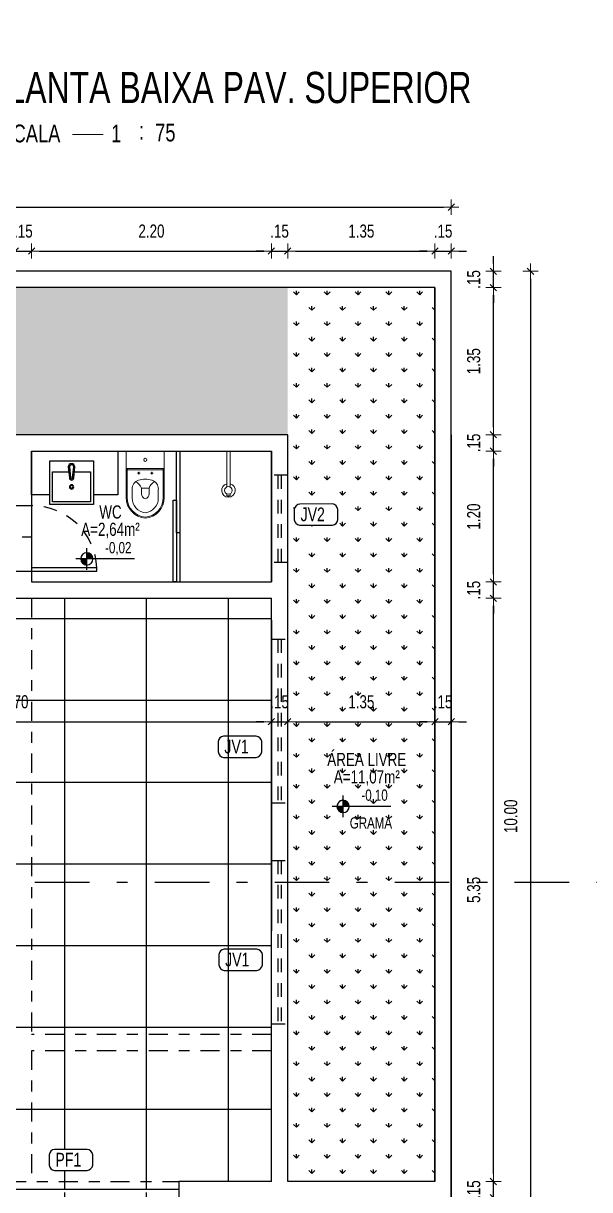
# Model space of a CAD drawing. Extents: x 425 to 531, y 796 to 840.
# Drawn here: x 449.62 to 454.81, y 801.32 to 812.02 of the extents above; entities that cross this region are included whole.
import ezdxf
from ezdxf import colors
from ezdxf.entities.mleader import LeaderData, LeaderLine
from ezdxf.enums import TextEntityAlignment as Align
from ezdxf.math import Vec2, Vec3

# ---------------------------------------------------------------- set-up
doc = ezdxf.new("R2010")
doc.units = 0
doc.header["$MEASUREMENT"] = 0
doc.header["$PDSIZE"] = -5
for name, pattern in [('CONTINU', [0]), ('DASHDOT', [1, 0.5, -0.25, 0, -0.25]), ('HIDDEN2', [0.1875, 0.125, -0.0625])]:
    doc.linetypes.add(name, pattern=pattern)
doc.layers.get('0').update_dxf_attribs({"linetype": 'CONTINUOUS'})
doc.layers.get('Defpoints').update_dxf_attribs({"linetype": 'CONTINUOUS'})
for name, color, linetype in [('AR-MOB', 252, 'CONTINUOUS'), ('COTA', 7, 'CONTINUOUS'), ('DIVERSOS', 1, 'CONTINUOUS'), ('E-hatch', 8, 'CONTINUOUS'), ('E-txt-g', 3, 'CONTINUOUS'), ('E-TXT-Y', 2, 'CONTINUOUS'), ('LAYER7', 4, 'CONTINUOUS'), ('MOB', 251, 'CONTINUOUS'), ('VIGA H20', 2, 'CONTINUOUS')]:
    doc.layers.add(name, color=color, linetype=linetype)
for name, color, linetype, lineweight in [('E-Lay-9', 9, 'CONTINUOUS', 9), ('E-Pen-C', 4, 'CONTINUOUS', 15), ('E-Pen-G', 3, 'CONTINUOUS', 30), ('E-Txt-W', 7, 'CONTINUOUS', 20)]:
    doc.layers.add(name, color=color, linetype=linetype, lineweight=lineweight)
doc.styles.add('F2', font='swisscl.ttf')
doc.styles.add('REG60', font='romans.shx', dxfattribs={"width": 0.8, "height": 0.15})
doc.styles.add('REG80', font='romans.shx', dxfattribs={"width": 0.8, "height": 0.2})
doc.dimstyles.new('DIMENSION-1', dxfattribs={"dimtxt": 0.11, "dimasz": 0.07, "dimexe": 1, "dimexo": 0, "dimgap": 0.12, "dimtad": 1, "dimzin": 7, "dimdsep": 46, "dimtxsty": 'F2', "dimblk1": 'TRACO', "dimblk2": 'TRACO', "dimsah": 1, "dimcen": 1, "dimse1": 1, "dimse2": 1, "dimclrd": 256, "dimclre": 256, "dimclrt": 6, "dimadec": 0, "dimazin": 0, "dimtfac": 1, "dimtix": 1, "dimtmove": 2, "dimatfit": 3, "dimldrblk": 'TRACO', "dimfxl": 1, "dimtolj": 1, "dimtzin": 0, "dimarcsym": 0})
pattern_1 = [(90, (0, 57.30681), (-0.141421356, 0.141421356), [0.0375, -0.245342713]), (45, (0, 57.30681), (-0.141421356, 0.141421356), [0.0375, -0.1625]), (135, (0, 57.30681), (-0.141421356, -0.141421356), [0.0375, -0.1625])]

# ---------------------------------------------------------------- blocks, each defined once
blk = doc.blocks.new('IND_DES')
at = {"layer": 'E-Txt-W', "color": 7}
blk.add_line((0.0269, -0.2428), (0.1984, -0.2428), dxfattribs=at)
at = {"layer": 'E-txt-g', "color": 7, "style": 'F2'}
for s, p in [('ESCALA', (-0.4463, -0.2864)), ('1', (0.2426, -0.2864)), (':', (0.3988, -0.2706))]:
    blk.add_text(s, height=0.1, dxfattribs=at).set_placement(p)
blk.add_attdef('ESCALA', (0.4897, -0.2812), '', height=0.1, dxfattribs=at)
at = {"layer": 'E-Txt-W', "color": 6, "style": 'F2'}
blk.add_attdef('00', text='', height=0.4, dxfattribs=at).set_placement((-0.7083, -0.2881), align=Align.CENTER)
at = {"layer": 'E-TXT-Y', "color": 7, "style": 'F2'}
for tag, p in [('PROJETO', (-0.4563, 0.1829)), ('DESENHO', (-0.4582, -0.0658))]:
    blk.add_attdef(tag, p, '', height=0.175, dxfattribs=at)
blk = doc.blocks.new('TRACO')
at = {"layer": 'E-Pen-C'}
for p, q in [((-1, 0), (1, 0)), ((0, 1), (0, -1))]:
    blk.add_line(p, q, dxfattribs=at)
at = {"layer": 'E-Pen-G'}
blk.add_line((-0.42, -0.42), (0.42, 0.42), dxfattribs=at)
blk = doc.blocks.new('*D313')
at = {"color": 4, "lineweight": -2, "transparency": 16777216}
for p, q in [((453.932, 801.463), (453.932, 801.533)), ((453.932, 801.243), (453.932, 801.393)), ((453.932, 801.173), (453.932, 801.103))]:
    blk.add_line(p, q, dxfattribs=at)
at = {"layer": 'Defpoints', "color": 0, "linetype": 'CONTINU', "transparency": 16777216}
for p in [(453.395, 801.393), (453.932, 801.393), (453.395, 801.243)]:
    blk.add_point(p, dxfattribs=at)
at = {"color": 4, "linetype": 'CONTINU', "lineweight": -2, "transparency": 16777216, "xscale": 0.07, "yscale": 0.07, "zscale": 0.07}
for p, rotation in [((453.932, 801.393), 270), ((453.932, 801.243), 90)]:
    blk.add_blockref('TRACO', p, dxfattribs=dict(at, rotation=rotation))
at = {"color": 4, "linetype": 'CONTINU', "transparency": 16777216, "insert": (453.751, 801.318), "char_height": 0.12, "attachment_point": 5, "rotation": 90, "style": 'F2'}
blk.add_mtext('\\A1;.15', dxfattribs=at)
blk = doc.blocks.new('*D314')
at = {"color": 4, "lineweight": -2, "transparency": 16777216}
blk.add_line((453.932, 801.463), (453.932, 806.673), dxfattribs=at)
at = {"layer": 'Defpoints', "color": 0, "linetype": 'CONTINU', "transparency": 16777216}
for p in [(451.895, 806.743), (453.932, 806.743), (453.395, 801.393)]:
    blk.add_point(p, dxfattribs=at)
at = {"color": 4, "linetype": 'CONTINU', "lineweight": -2, "transparency": 16777216, "xscale": 0.07, "yscale": 0.07, "zscale": 0.07}
for p, rotation in [((453.932, 806.743), 90), ((453.932, 801.393), 270)]:
    blk.add_blockref('TRACO', p, dxfattribs=dict(at, rotation=rotation))
at = {"color": 4, "linetype": 'CONTINU', "transparency": 16777216, "insert": (453.751, 804.068), "char_height": 0.12, "attachment_point": 5, "rotation": 90, "style": 'F2'}
blk.add_mtext('\\A1;5.35', dxfattribs=at)
blk = doc.blocks.new('*D315')
at = {"color": 4, "lineweight": -2, "transparency": 16777216}
for p, q in [((453.932, 808.313), (453.932, 808.383)), ((453.932, 808.093), (453.932, 808.243)), ((453.932, 808.023), (453.932, 807.953))]:
    blk.add_line(p, q, dxfattribs=at)
at = {"layer": 'Defpoints', "color": 0, "linetype": 'CONTINU', "transparency": 16777216}
for p in [(452.045, 808.243), (453.932, 808.243), (451.895, 808.093)]:
    blk.add_point(p, dxfattribs=at)
at = {"color": 4, "linetype": 'CONTINU', "lineweight": -2, "transparency": 16777216, "xscale": 0.07, "yscale": 0.07, "zscale": 0.07}
for p, rotation in [((453.932, 808.243), 270), ((453.932, 808.093), 90)]:
    blk.add_blockref('TRACO', p, dxfattribs=dict(at, rotation=rotation))
at = {"color": 4, "linetype": 'CONTINU', "transparency": 16777216, "insert": (453.751, 808.168), "char_height": 0.12, "attachment_point": 5, "rotation": 90, "style": 'F2'}
blk.add_mtext('\\A1;.15', dxfattribs=at)
blk = doc.blocks.new('*D316')
at = {"color": 4, "lineweight": -2, "transparency": 16777216}
blk.add_line((453.932, 808.313), (453.932, 809.523), dxfattribs=at)
at = {"layer": 'Defpoints', "color": 0, "linetype": 'CONTINU', "transparency": 16777216}
for p in [(453.395, 809.593), (453.932, 809.593), (452.045, 808.243)]:
    blk.add_point(p, dxfattribs=at)
at = {"color": 4, "linetype": 'CONTINU', "lineweight": -2, "transparency": 16777216, "xscale": 0.07, "yscale": 0.07, "zscale": 0.07}
for p, rotation in [((453.932, 809.593), 90), ((453.932, 808.243), 270)]:
    blk.add_blockref('TRACO', p, dxfattribs=dict(at, rotation=rotation))
at = {"color": 4, "linetype": 'CONTINU', "transparency": 16777216, "insert": (453.751, 808.918), "char_height": 0.12, "attachment_point": 5, "rotation": 90, "style": 'F2'}
blk.add_mtext('\\A1;1.35', dxfattribs=at)
blk = doc.blocks.new('*D317')
at = {"color": 4, "lineweight": -2, "transparency": 16777216}
for p, q in [((453.932, 809.813), (453.932, 809.883)), ((453.932, 809.593), (453.932, 809.743)), ((453.932, 809.523), (453.932, 809.453))]:
    blk.add_line(p, q, dxfattribs=at)
at = {"layer": 'Defpoints', "color": 0, "linetype": 'CONTINU', "transparency": 16777216}
for p in [(453.395, 809.743), (453.932, 809.743), (453.395, 809.593)]:
    blk.add_point(p, dxfattribs=at)
at = {"color": 4, "linetype": 'CONTINU', "lineweight": -2, "transparency": 16777216, "xscale": 0.07, "yscale": 0.07, "zscale": 0.07}
for p, rotation in [((453.932, 809.743), 270), ((453.932, 809.593), 90)]:
    blk.add_blockref('TRACO', p, dxfattribs=dict(at, rotation=rotation))
at = {"color": 4, "linetype": 'CONTINU', "transparency": 16777216, "insert": (453.751, 809.668), "char_height": 0.12, "attachment_point": 5, "rotation": 90, "style": 'F2'}
blk.add_mtext('\\A1;.15', dxfattribs=at)
blk = doc.blocks.new('*D318')
at = {"color": 4, "lineweight": -2, "transparency": 16777216}
blk.add_line((454.272, 809.673), (454.272, 799.813), dxfattribs=at)
at = {"layer": 'Defpoints', "color": 0, "linetype": 'CONTINU', "transparency": 16777216}
for p in [(453.545, 809.743), (453.545, 799.743), (454.272, 799.743)]:
    blk.add_point(p, dxfattribs=at)
at = {"color": 4, "linetype": 'CONTINU', "lineweight": -2, "transparency": 16777216, "xscale": 0.07, "yscale": 0.07, "zscale": 0.07}
for p, rotation in [((454.272, 809.743), 90), ((454.272, 799.743), 270)]:
    blk.add_blockref('TRACO', p, dxfattribs=dict(at, rotation=rotation))
at = {"color": 4, "linetype": 'CONTINU', "transparency": 16777216, "insert": (454.091, 804.743), "char_height": 0.12, "attachment_point": 5, "rotation": 90, "style": 'F2'}
blk.add_mtext('\\A1;10.00', dxfattribs=at)
blk = doc.blocks.new('*D326')
at = {"color": 4, "lineweight": -2, "transparency": 16777216}
blk.add_line((433.615, 810.331), (453.475, 810.331), dxfattribs=at)
at = {"layer": 'Defpoints', "color": 0, "linetype": 'CONTINU', "transparency": 16777216}
for p in [(453.545, 810.331), (433.545, 809.743), (453.545, 809.743)]:
    blk.add_point(p, dxfattribs=at)
at = {"color": 4, "linetype": 'CONTINU', "lineweight": -2, "transparency": 16777216, "xscale": 0.07, "yscale": 0.07, "zscale": 0.07, "rotation": 180}
blk.add_blockref('TRACO', (433.545, 810.331), dxfattribs=at)
at = {"color": 4, "linetype": 'CONTINU', "lineweight": -2, "transparency": 16777216, "xscale": 0.07, "yscale": 0.07, "zscale": 0.07}
blk.add_blockref('TRACO', (453.545, 810.331), dxfattribs=at)
at = {"color": 4, "linetype": 'CONTINU', "transparency": 16777216, "insert": (443.545, 810.512), "char_height": 0.12, "attachment_point": 5, "style": 'F2'}
blk.add_mtext('\\A1;20.00', dxfattribs=at)
blk = doc.blocks.new('TXT-AMB75')
at = {"layer": 'E-txt-g', "style": 'REG80', "width": 0.8, "flags": 8}
blk.add_attdef('TXT', text='', height=0.2, dxfattribs=at).set_placement((0.005, 0.296), align=Align.CENTER)
at = {"layer": 'E-Txt-W', "style": 'REG60', "width": 0.8, "flags": 8}
blk.add_attdef('TXT', text='', height=0.15, dxfattribs=at).set_placement((0.005, 0.027), align=Align.CENTER)
blk = doc.blocks.new('NIVEL')
at = {"layer": 'DIVERSOS'}
h = blk.add_hatch(color=7, dxfattribs=at)
h.paths.add_polyline_path([(0, 0.137, 0.414214), (-0.137, 0), (0, 0)])
h.paths.add_polyline_path([(0, 0), (0, -0.137, 0.414214), (0.137, 0)])
at = {"layer": 'DIVERSOS', "color": 7}
for p, q in [((1.067, 0), (-0.242, 0)), ((0, 0.242), (0, -0.242))]:
    blk.add_line(p, q, dxfattribs=at)
blk.add_circle((0, 0), 0.137, dxfattribs=at)
blk = doc.blocks.new('CUBA QUADRADA-flat-4-flat-1')
at = {"layer": 'MOB', "color": 8}
blk.add_lwpolyline([(0, -0.2), (0.4, -0.2), (0.4, 0.2), (0, 0.2)], close=True, dxfattribs=at)
blk.add_lwpolyline([(0.1, -0.025), (0.1, -0.175), (0.375, -0.175), (0.375, 0.175), (0.1, 0.175), (0.1, 0.025)], dxfattribs=at)
for points in [[(0.155, -0.02), (0.055, -0.03, -1), (0.055, 0.03), (0.155, 0.02, -1)], [(0.155, -0.01), (0.055, -0.02, -1), (0.055, 0.02), (0.155, 0.01, -1)]]:
    blk.add_lwpolyline(points, format="xyb", close=True, dxfattribs=at)
for radius in [0.02, 0.0125]:
    blk.add_circle((0.238, 0), radius, dxfattribs=at)
blk = doc.blocks.new('vaso-s')
at = {"color": 8}
for start, end in [(0, 180), (180, 0)]:
    blk.add_arc((0.08, 0), 0.0143, start, end, dxfattribs=at)
at = {"layer": 'E-Lay-9', "color": 8}
for p, q in [((0, 0.17), (0, 0)), ((0.426, 0.175), (0.005, 0.175)), ((0.16, 0.17), (0.16, 0.17)), ((0.16, 0.17), (0.16, 0)), ((0.426, 0.165), (0.165, 0.165)), ((0.17, 0), (0.17, 0.16)), ((0.431, 0.12), (0.346, 0.12)), ((0.213, 0.06), (0.189, 0.06)), ((0.201, 0.048), (0.201, 0.072)), ((0.341, 0.035), (0.341, 0)), ((0.391, 0.035), (0.341, 0.035)), ((0, -0.17), (0, 0)), ((0.16, -0.17), (0.16, 0)), ((0.17, 0), (0.17, -0.16)), ((0.213, -0.06), (0.189, -0.06)), ((0.201, -0.048), (0.201, -0.072)), ((0.341, -0.035), (0.341, 0)), ((0.391, -0.035), (0.341, -0.035)), ((0.426, -0.175), (0.005, -0.175)), ((0.16, -0.17), (0.16, -0.17)), ((0.426, -0.165), (0.165, -0.165)), ((0.431, -0.12), (0.346, -0.12))]:
    blk.add_line(p, q, dxfattribs=at)
for centre in [(0.201, 0.06), (0.201, -0.06)]:
    blk.add_circle(centre, 0.005, dxfattribs=at)
for centre, radius, start, end in [((0.005, 0.17), 0.005, 90, 180), ((0.155, 0.17), 0.005, 0, 90), ((0.165, 0.17), 0.00495, 180, 270), ((0.165, 0.16), 0.00495, 0, 90), ((0.346, 0.038), 0.0825, 90, 163.0355), ((0.426, -0.015), 0.19, 4.5281, 90), ((0.426, -0.015), 0.18, 4.7802, 90), ((0.431, -0.015), 0.135, 6.3794, 90), ((0.518, -0.015), 0.262, 163.0355, 176.7233), ((0.375, 0.136), 0.107, 206.9395, 250.9647), ((0.391, -0.015), 0.05, 17.4576, 90), ((0.518, 0.015), 0.262, 183.2767, 196.9645), ((0.346, -0.038), 0.0825, 196.9645, 270), ((0.375, -0.136), 0.107, 109.0353, 153.0605), ((0.391, 0.015), 0.05, 270, 342.5424), ((0.426, 0.015), 0.19, 270, 355.4719), ((0.426, 0.015), 0.18, 270, 355.2198), ((0.431, 0.015), 0.135, 270, 353.6206), ((0.005, -0.17), 0.005, 180, 270), ((0.155, -0.17), 0.005, 270, 0), ((0.165, -0.17), 0.00495, 90, 180), ((0.165, -0.16), 0.00495, 270, 0)]:
    blk.add_arc(centre, radius, start, end, dxfattribs=at)
blk = doc.blocks.new('Chuveiro')
at = {"layer": 'E-Lay-9', "color": 8}
for p, q in [((-0.031, 0.016), (-0.36, 0.016)), ((0.051, 0.016), (0.031, 0.016)), ((0.051, 0.016), (0.051, -0.016)), ((-0.031, -0.016), (-0.36, -0.016)), ((0.051, -0.016), (0.031, -0.016))]:
    blk.add_line(p, q, dxfattribs=at)
blk.add_circle((0, 0), 0.0348, dxfattribs=at)
for centre, radius, start, end in [((0, 0), 0.0624, 194.4775, 165.5225), ((0.009, 0), 0.0444, 339.4266, 20.5734)]:
    blk.add_arc(centre, radius, start, end, dxfattribs=at)
blk = doc.blocks.new('*D305')
at = {"color": 4, "linetype": 'Continuous', "lineweight": -2, "transparency": 16777216}
blk.add_line((447.27, 805.611), (451.825, 805.611), dxfattribs=at)
at = {"layer": 'Defpoints', "color": 0, "linetype": 'CONTINU', "transparency": 16777216}
for p in [(447.2, 805.943), (451.895, 805.943), (451.895, 805.611)]:
    blk.add_point(p, dxfattribs=at)
at = {"color": 4, "linetype": 'CONTINU', "lineweight": -2, "transparency": 16777216, "xscale": 0.07, "yscale": 0.07, "zscale": 0.07, "rotation": 180}
blk.add_blockref('TRACO', (447.2, 805.611), dxfattribs=at)
at = {"color": 4, "linetype": 'CONTINU', "lineweight": -2, "transparency": 16777216, "xscale": 0.07, "yscale": 0.07, "zscale": 0.07}
blk.add_blockref('TRACO', (451.895, 805.611), dxfattribs=at)
at = {"color": 4, "linetype": 'CONTINU', "transparency": 16777216, "insert": (449.547, 805.793), "char_height": 0.12, "attachment_point": 5, "style": 'F2'}
blk.add_mtext('\\A1;4.70', dxfattribs=at)
blk = doc.blocks.new('*D306')
at = {"color": 4, "linetype": 'Continuous', "lineweight": -2, "transparency": 16777216}
for p, q in [((451.825, 805.611), (451.755, 805.611)), ((451.895, 805.611), (452.045, 805.611)), ((452.115, 805.611), (452.185, 805.611))]:
    blk.add_line(p, q, dxfattribs=at)
at = {"layer": 'Defpoints', "color": 0, "linetype": 'CONTINU', "transparency": 16777216}
for p in [(451.895, 805.943), (452.045, 805.857), (452.045, 805.611)]:
    blk.add_point(p, dxfattribs=at)
at = {"color": 4, "linetype": 'CONTINU', "lineweight": -2, "transparency": 16777216, "xscale": 0.07, "yscale": 0.07, "zscale": 0.07}
blk.add_blockref('TRACO', (451.895, 805.611), dxfattribs=at)
at = {"color": 4, "linetype": 'CONTINU', "lineweight": -2, "transparency": 16777216, "xscale": 0.07, "yscale": 0.07, "zscale": 0.07, "rotation": 180}
blk.add_blockref('TRACO', (452.045, 805.611), dxfattribs=at)
at = {"color": 4, "linetype": 'CONTINU', "transparency": 16777216, "insert": (451.97, 805.793), "char_height": 0.12, "attachment_point": 5, "style": 'F2'}
blk.add_mtext('\\A1;.15', dxfattribs=at)
blk = doc.blocks.new('*D307')
at = {"color": 4, "linetype": 'Continuous', "lineweight": -2, "transparency": 16777216}
blk.add_line((452.115, 805.611), (453.325, 805.611), dxfattribs=at)
at = {"layer": 'Defpoints', "color": 0, "linetype": 'CONTINU', "transparency": 16777216}
for p in [(452.045, 805.857), (453.395, 805.857), (453.395, 805.611)]:
    blk.add_point(p, dxfattribs=at)
at = {"color": 4, "linetype": 'CONTINU', "lineweight": -2, "transparency": 16777216, "xscale": 0.07, "yscale": 0.07, "zscale": 0.07, "rotation": 180}
blk.add_blockref('TRACO', (452.045, 805.611), dxfattribs=at)
at = {"color": 4, "linetype": 'CONTINU', "lineweight": -2, "transparency": 16777216, "xscale": 0.07, "yscale": 0.07, "zscale": 0.07}
blk.add_blockref('TRACO', (453.395, 805.611), dxfattribs=at)
at = {"color": 4, "linetype": 'CONTINU', "transparency": 16777216, "insert": (452.72, 805.793), "char_height": 0.12, "attachment_point": 5, "style": 'F2'}
blk.add_mtext('\\A1;1.35', dxfattribs=at)
blk = doc.blocks.new('*D308')
at = {"color": 4, "linetype": 'Continuous', "lineweight": -2, "transparency": 16777216}
for p, q in [((453.325, 805.611), (453.255, 805.611)), ((453.395, 805.611), (453.545, 805.611)), ((453.615, 805.611), (453.685, 805.611))]:
    blk.add_line(p, q, dxfattribs=at)
at = {"layer": 'Defpoints', "color": 0, "linetype": 'CONTINU', "transparency": 16777216}
for p in [(453.395, 805.857), (453.545, 805.819), (453.545, 805.611)]:
    blk.add_point(p, dxfattribs=at)
at = {"color": 4, "linetype": 'CONTINU', "lineweight": -2, "transparency": 16777216, "xscale": 0.07, "yscale": 0.07, "zscale": 0.07}
blk.add_blockref('TRACO', (453.395, 805.611), dxfattribs=at)
at = {"color": 4, "linetype": 'CONTINU', "lineweight": -2, "transparency": 16777216, "xscale": 0.07, "yscale": 0.07, "zscale": 0.07, "rotation": 180}
blk.add_blockref('TRACO', (453.545, 805.611), dxfattribs=at)
at = {"color": 4, "linetype": 'CONTINU', "transparency": 16777216, "insert": (453.47, 805.793), "char_height": 0.12, "attachment_point": 5, "style": 'F2'}
blk.add_mtext('\\A1;.15', dxfattribs=at)
blk = doc.blocks.new('*D311')
at = {"color": 4, "linetype": 'Continuous', "lineweight": -2, "transparency": 16777216}
for p, q in [((449.475, 809.929), (449.405, 809.929)), ((449.545, 809.929), (449.695, 809.929)), ((449.765, 809.929), (449.835, 809.929))]:
    blk.add_line(p, q, dxfattribs=at)
at = {"layer": 'Defpoints', "color": 0, "linetype": 'CONTINU', "transparency": 16777216}
for p in [(449.695, 809.929), (449.545, 808.093), (449.695, 808.093)]:
    blk.add_point(p, dxfattribs=at)
at = {"color": 4, "linetype": 'CONTINU', "lineweight": -2, "transparency": 16777216, "xscale": 0.07, "yscale": 0.07, "zscale": 0.07}
blk.add_blockref('TRACO', (449.545, 809.929), dxfattribs=at)
at = {"color": 4, "linetype": 'CONTINU', "lineweight": -2, "transparency": 16777216, "xscale": 0.07, "yscale": 0.07, "zscale": 0.07, "rotation": 180}
blk.add_blockref('TRACO', (449.695, 809.929), dxfattribs=at)
at = {"color": 4, "linetype": 'CONTINU', "transparency": 16777216, "insert": (449.62, 810.111), "char_height": 0.12, "attachment_point": 5, "style": 'F2'}
blk.add_mtext('\\A1;.15', dxfattribs=at)
blk = doc.blocks.new('*D381')
at = {"color": 4, "linetype": 'Continuous', "lineweight": -2, "transparency": 16777216}
blk.add_line((449.765, 809.929), (451.825, 809.929), dxfattribs=at)
at = {"layer": 'Defpoints', "color": 0, "linetype": 'CONTINU', "transparency": 16777216}
for p in [(451.895, 809.929), (449.695, 808.093), (451.895, 808.093)]:
    blk.add_point(p, dxfattribs=at)
at = {"color": 4, "linetype": 'CONTINU', "lineweight": -2, "transparency": 16777216, "xscale": 0.07, "yscale": 0.07, "zscale": 0.07, "rotation": 180}
blk.add_blockref('TRACO', (449.695, 809.929), dxfattribs=at)
at = {"color": 4, "linetype": 'CONTINU', "lineweight": -2, "transparency": 16777216, "xscale": 0.07, "yscale": 0.07, "zscale": 0.07}
blk.add_blockref('TRACO', (451.895, 809.929), dxfattribs=at)
at = {"color": 4, "linetype": 'CONTINU', "transparency": 16777216, "insert": (450.795, 810.111), "char_height": 0.12, "attachment_point": 5, "style": 'F2'}
blk.add_mtext('\\A1;2.20', dxfattribs=at)
blk = doc.blocks.new('*D382')
at = {"color": 4, "linetype": 'Continuous', "lineweight": -2, "transparency": 16777216}
for p, q in [((451.825, 809.929), (451.755, 809.929)), ((451.895, 809.929), (452.045, 809.929)), ((452.115, 809.929), (452.185, 809.929))]:
    blk.add_line(p, q, dxfattribs=at)
at = {"layer": 'Defpoints', "color": 0, "linetype": 'CONTINU', "transparency": 16777216}
for p in [(452.045, 809.929), (452.045, 808.243), (451.895, 808.093)]:
    blk.add_point(p, dxfattribs=at)
at = {"color": 4, "linetype": 'CONTINU', "lineweight": -2, "transparency": 16777216, "xscale": 0.07, "yscale": 0.07, "zscale": 0.07}
blk.add_blockref('TRACO', (451.895, 809.929), dxfattribs=at)
at = {"color": 4, "linetype": 'CONTINU', "lineweight": -2, "transparency": 16777216, "xscale": 0.07, "yscale": 0.07, "zscale": 0.07, "rotation": 180}
blk.add_blockref('TRACO', (452.045, 809.929), dxfattribs=at)
at = {"color": 4, "linetype": 'CONTINU', "transparency": 16777216, "insert": (451.97, 810.111), "char_height": 0.12, "attachment_point": 5, "style": 'F2'}
blk.add_mtext('\\A1;.15', dxfattribs=at)
blk = doc.blocks.new('*D383')
at = {"color": 4, "linetype": 'Continuous', "lineweight": -2, "transparency": 16777216}
blk.add_line((452.115, 809.929), (453.325, 809.929), dxfattribs=at)
at = {"layer": 'Defpoints', "color": 0, "linetype": 'CONTINU', "transparency": 16777216}
for p in [(453.395, 809.929), (453.395, 809.593), (452.045, 808.243)]:
    blk.add_point(p, dxfattribs=at)
at = {"color": 4, "linetype": 'CONTINU', "lineweight": -2, "transparency": 16777216, "xscale": 0.07, "yscale": 0.07, "zscale": 0.07, "rotation": 180}
blk.add_blockref('TRACO', (452.045, 809.929), dxfattribs=at)
at = {"color": 4, "linetype": 'CONTINU', "lineweight": -2, "transparency": 16777216, "xscale": 0.07, "yscale": 0.07, "zscale": 0.07}
blk.add_blockref('TRACO', (453.395, 809.929), dxfattribs=at)
at = {"color": 4, "linetype": 'CONTINU', "transparency": 16777216, "insert": (452.72, 810.111), "char_height": 0.12, "attachment_point": 5, "style": 'F2'}
blk.add_mtext('\\A1;1.35', dxfattribs=at)
blk = doc.blocks.new('*D384')
at = {"color": 4, "linetype": 'Continuous', "lineweight": -2, "transparency": 16777216}
for p, q in [((453.325, 809.929), (453.255, 809.929)), ((453.395, 809.929), (453.545, 809.929)), ((453.615, 809.929), (453.685, 809.929))]:
    blk.add_line(p, q, dxfattribs=at)
at = {"layer": 'Defpoints', "color": 0, "linetype": 'CONTINU', "transparency": 16777216}
for p in [(453.545, 809.929), (453.545, 809.743), (453.395, 809.593)]:
    blk.add_point(p, dxfattribs=at)
at = {"color": 4, "linetype": 'CONTINU', "lineweight": -2, "transparency": 16777216, "xscale": 0.07, "yscale": 0.07, "zscale": 0.07}
blk.add_blockref('TRACO', (453.395, 809.929), dxfattribs=at)
at = {"color": 4, "linetype": 'CONTINU', "lineweight": -2, "transparency": 16777216, "xscale": 0.07, "yscale": 0.07, "zscale": 0.07, "rotation": 180}
blk.add_blockref('TRACO', (453.545, 809.929), dxfattribs=at)
at = {"color": 4, "linetype": 'CONTINU', "transparency": 16777216, "insert": (453.47, 810.111), "char_height": 0.12, "attachment_point": 5, "style": 'F2'}
blk.add_mtext('\\A1;.15', dxfattribs=at)
blk = doc.blocks.new('*D385')
at = {"color": 4, "linetype": 'Continuous', "lineweight": -2, "transparency": 16777216}
for p, q in [((453.932, 806.963), (453.932, 807.033)), ((453.932, 806.743), (453.932, 806.893)), ((453.932, 806.673), (453.932, 806.603))]:
    blk.add_line(p, q, dxfattribs=at)
at = {"layer": 'Defpoints', "color": 0, "linetype": 'CONTINU', "transparency": 16777216}
for p in [(451.895, 806.893), (453.932, 806.893), (451.895, 806.743)]:
    blk.add_point(p, dxfattribs=at)
at = {"color": 4, "linetype": 'CONTINU', "lineweight": -2, "transparency": 16777216, "xscale": 0.07, "yscale": 0.07, "zscale": 0.07}
for p, rotation in [((453.932, 806.893), 270), ((453.932, 806.743), 90)]:
    blk.add_blockref('TRACO', p, dxfattribs=dict(at, rotation=rotation))
at = {"color": 4, "linetype": 'CONTINU', "transparency": 16777216, "insert": (453.751, 806.818), "char_height": 0.12, "attachment_point": 5, "rotation": 90, "style": 'F2'}
blk.add_mtext('\\A1;.15', dxfattribs=at)
blk = doc.blocks.new('*D386')
at = {"color": 4, "linetype": 'Continuous', "lineweight": -2, "transparency": 16777216}
blk.add_line((453.932, 806.963), (453.932, 808.023), dxfattribs=at)
at = {"layer": 'Defpoints', "color": 0, "linetype": 'CONTINU', "transparency": 16777216}
for p in [(451.895, 808.093), (453.932, 808.093), (451.895, 806.893)]:
    blk.add_point(p, dxfattribs=at)
at = {"color": 4, "linetype": 'CONTINU', "lineweight": -2, "transparency": 16777216, "xscale": 0.07, "yscale": 0.07, "zscale": 0.07}
for p, rotation in [((453.932, 808.093), 90), ((453.932, 806.893), 270)]:
    blk.add_blockref('TRACO', p, dxfattribs=dict(at, rotation=rotation))
at = {"color": 4, "linetype": 'CONTINU', "transparency": 16777216, "insert": (453.751, 807.493), "char_height": 0.12, "attachment_point": 5, "rotation": 90, "style": 'F2'}
blk.add_mtext('\\A1;1.20', dxfattribs=at)

msp = doc.modelspace()

# ---------------------------------------------------------------- hatches: boundary and pattern name
h = msp.add_hatch()
h.set_pattern_fill('ANSI37,_O', color=8, scale=6, angle=45)
h.set_pattern_definition([(90, (0, 57.3068), (-0.75, 1e-16), []), (180, (0, 57.3068), (-1e-16, -0.75), [])])
h.paths.add_polyline_path([(447.2, 805.943), (447.05, 805.943), (447.05, 804.443), (447.2, 804.443)])
h.paths.add_polyline_path([(447.2, 804.443), (447.05, 804.443), (447.05, 803.443), (447.2, 803.443)])
h.paths.add_polyline_path([(449.545, 804.593), (447.2, 804.593), (447.2, 804.443), (449.545, 804.443)])
h.paths.add_polyline_path([(449.695, 806.743), (449.545, 806.743), (449.545, 801.393), (449.695, 801.393), (449.695, 802.593), (451.895, 802.593), (451.895, 802.743), (449.695, 802.743)])
h.paths.add_polyline_path([(449.545, 802.743), (447.2, 802.743), (447.2, 802.593), (449.545, 802.593)])
h.paths.add_polyline_path([(451.045, 801.393), (448.045, 801.393), (448.045, 801.323), (451.045, 801.323)])
h.paths.add_polyline_path([(451.045, 801.293), (448.045, 801.293), (448.045, 801.243), (451.045, 801.243)])
h.paths.add_polyline_path([(449.545, 802.593), (447.2, 802.593), (447.2, 801.393), (448.045, 801.393), (449.545, 801.393)])
h.paths.add_polyline_path([(451.895, 802.593), (449.695, 802.593), (449.695, 801.393), (451.045, 801.393), (451.895, 801.393)], flags=17)
h.paths.add_polyline_path([(450.206, 801.688, -0.331371), (450.256, 801.638), (450.256, 801.544, -0.331371), (450.206, 801.494), (449.906, 801.493, -0.330378), (449.856, 801.544), (449.856, 801.638, -0.332506), (449.906, 801.688)], flags=16)
h.paths.add_polyline_path([(451.895, 806.743), (449.695, 806.743), (449.695, 802.743), (451.895, 802.743)])
h.paths.add_polyline_path([(449.545, 804.443), (447.2, 804.443), (447.2, 803.443), (447.2, 802.743), (449.545, 802.743)])
h.paths.add_polyline_path([(449.545, 806.743), (449.545, 806.993), (449.695, 806.993), (449.695, 807.023), (449.695, 807.593), (449.545, 807.593), (449.545, 808.093), (447.2, 808.093), (447.2, 807.993), (448.1, 807.993), (448.1, 807.963, -0.357535), (447.2, 807.093), (447.2, 807.087), (447.2, 805.943), (447.2, 804.593), (449.545, 804.593)])
h.paths.add_polyline_path([(449.258, 807.198, -0.330378), (449.208, 807.248), (449.208, 807.343, -0.332506), (449.258, 807.392), (449.558, 807.393, -0.331371), (449.608, 807.343), (449.608, 807.248, -0.331371), (449.558, 807.198)], flags=16)
h.paths.add_polyline_path([(448.1, 807.963), (447.2, 807.963), (447.2, 807.093, 0.357535)], flags=17)
h.paths.add_polyline_path([(447.277, 807.444, -0.331371), (447.227, 807.494), (447.227, 807.588, -0.331371), (447.277, 807.638), (447.577, 807.638, -0.332506), (447.627, 807.588), (447.627, 807.494, -0.330378), (447.577, 807.443)], flags=16)
h.paths.add_polyline_path([(447.2, 807.993), (447.05, 807.993), (447.05, 807.087), (447.2, 807.087)])
h.paths.add_polyline_path([(449.386, 805.666), (449.709, 805.666), (449.709, 805.919), (449.386, 805.919)], flags=9)
h.paths.add_polyline_path([(447.548, 802.256), (447.548, 802.579), (447.295, 802.579), (447.295, 802.256)], flags=24)
h.paths.add_polyline_path([(449.883, 801.498), (450.182, 801.498), (450.182, 801.687), (449.883, 801.687)], flags=24)
h.paths.add_polyline_path([(451.843, 805.666), (452.091, 805.666), (452.091, 805.919), (451.843, 805.919)], flags=9)
h.paths.add_polyline_path([(447.548, 804.531), (447.548, 804.854), (447.295, 804.854), (447.295, 804.531)], flags=9)
h.paths.add_polyline_path([(447.548, 805.891), (447.548, 806.139), (447.295, 806.139), (447.295, 805.891)], flags=24)
h.paths.add_polyline_path([(447.548, 806.931), (447.548, 807.254), (447.295, 807.254), (447.295, 806.931)], flags=24)
h.paths.add_polyline_path([(447.548, 808.041), (447.548, 808.289), (447.295, 808.289), (447.295, 808.041)], flags=9)
h.paths.add_polyline_path([(446.998, 805.666), (447.246, 805.666), (447.246, 805.919), (446.998, 805.919)], flags=9)
h.paths.add_polyline_path([(447.868, 804.581), (447.868, 804.905), (447.615, 804.905), (447.615, 804.581)], flags=9)
h.paths.add_polyline_path([(449.234, 807.203), (449.58, 807.203), (449.58, 807.392), (449.234, 807.392)], flags=24)
h.paths.add_polyline_path([(447.25, 807.449), (447.596, 807.449), (447.596, 807.637), (447.25, 807.637)], flags=24)
at = {"layer": 'E-hatch'}
h = msp.add_hatch(dxfattribs=at)
h.set_pattern_fill('GRASS', color=8, scale=0.2, style=0)
h.set_pattern_definition(pattern_1)
h.paths.add_polyline_path([(452.045, 809.593), (436.545, 809.593), (436.545, 808.243), (452.045, 808.243)])
h.paths.add_polyline_path([(444.163, 808.774, -1), (444.276, 808.774, -1)], flags=16)
h.paths.add_polyline_path([(445.929, 808.488, -0.332506), (445.979, 808.538), (446.28, 808.538, -0.331371), (446.33, 808.488), (446.33, 808.393, -0.331371), (446.28, 808.343), (445.979, 808.343, -0.330378), (445.929, 808.393)], flags=16)
h.paths.add_polyline_path([(442.536, 809.541), (442.536, 809.789), (442.283, 809.789), (442.283, 809.541)], flags=9)
h.paths.add_polyline_path([(442.536, 808.755), (442.536, 809.078), (442.283, 809.078), (442.283, 808.755)], flags=24)
h.paths.add_polyline_path([(442.536, 808.041), (442.536, 808.289), (442.283, 808.289), (442.283, 808.041)], flags=9)
h.paths.add_polyline_path([(440.59, 808.041), (440.59, 808.289), (440.337, 808.289), (440.337, 808.041)], flags=9)
h.paths.add_polyline_path([(440.59, 808.83), (440.59, 809.153), (440.337, 809.153), (440.337, 808.83)], flags=24)
h.paths.add_polyline_path([(438.684, 808.528), (439.007, 808.528), (439.007, 808.781), (438.684, 808.781)], flags=24)
h.paths.add_polyline_path([(447.548, 808.041), (447.548, 808.289), (447.295, 808.289), (447.295, 808.041)], flags=9)
h.paths.add_polyline_path([(444.043, 808.928), (444.83, 808.928), (444.83, 809.143), (444.043, 809.143)], flags=24)
h.paths.add_polyline_path([(444.053, 809.108), (444.819, 809.108), (444.819, 809.335), (444.053, 809.335)], flags=24)
h.paths.add_polyline_path([(445.955, 808.345), (446.246, 808.345), (446.246, 808.538), (445.955, 808.538)], flags=24)
h.paths.add_polyline_path([(444.253, 808.542), (444.692, 808.542), (444.692, 808.703), (444.253, 808.703)], flags=24)
h.paths.add_polyline_path([(444.356, 808.777), (444.692, 808.777), (444.692, 808.961), (444.356, 808.961)], flags=24)
h = msp.add_hatch(dxfattribs=at)
h.set_pattern_fill('GRASS', color=8, scale=0.2, style=0)
h.set_pattern_definition(pattern_1)
h.paths.add_polyline_path([(453.395, 809.593), (452.045, 809.593), (452.045, 808.243), (452.045, 801.393), (453.395, 801.393)])
h.paths.add_polyline_path([(452.455, 807.414), (452.154, 807.414, -0.330378), (452.104, 807.464), (452.104, 807.559, -0.332506), (452.155, 807.608), (452.455, 807.609, -0.331371), (452.505, 807.559), (452.505, 807.464, -0.331371)], flags=16)
h.paths.add_polyline_path([(452.61, 804.834, -1), (452.497, 804.834, -1)], flags=16)
h.paths.add_polyline_path([(452.377, 804.988), (453.164, 804.988), (453.164, 805.202), (452.377, 805.202)], flags=24)
h.paths.add_polyline_path([(452.387, 805.167), (453.153, 805.167), (453.153, 805.394), (452.387, 805.394)], flags=24)
h.paths.add_polyline_path([(451.843, 805.666), (452.091, 805.666), (452.091, 805.919), (451.843, 805.919)], flags=9)
h.paths.add_polyline_path([(452.557, 805.666), (452.88, 805.666), (452.88, 805.919), (452.557, 805.919)], flags=24)
h.paths.add_polyline_path([(453.343, 805.666), (453.591, 805.666), (453.591, 805.919), (453.343, 805.919)], flags=9)
h.paths.add_polyline_path([(452.13, 807.415), (452.421, 807.415), (452.421, 807.609), (452.13, 807.609)], flags=24)
h.paths.add_polyline_path([(452.587, 804.601), (453.026, 804.601), (453.026, 804.763), (452.587, 804.763)], flags=24)
h.paths.add_polyline_path([(452.69, 804.836), (453.026, 804.836), (453.026, 805.02), (452.69, 805.02)], flags=24)

# ---------------------------------------------------------------- linework, layer by layer
at = {"color": 1, "linetype": 'Continuous', "ltscale": 0.35}
for p, q in [((453.545, 809.743), (433.545, 809.743)), ((453.545, 799.743), (453.545, 809.743)), ((453.395, 809.593), (441.145, 809.593)), ((453.395, 801.393), (453.395, 809.593)), ((453.395, 808.243), (453.395, 809.593)), ((453.395, 809.593), (453.395, 801.393)), ((453.545, 808.243), (453.545, 801.243)), ((449.695, 808.093), (451.895, 808.093)), ((449.695, 808.093), (451.895, 808.093)), ((449.695, 808.093), (449.695, 807.593)), ((451.895, 806.893), (451.895, 808.093)), ((451.895, 808.093), (451.895, 806.893)), ((449.545, 807.593), (449.695, 807.593)), ((449.545, 806.993), (449.695, 806.993)), ((449.695, 806.993), (449.695, 806.893)), ((449.695, 806.893), (451.895, 806.893)), ((449.545, 806.743), (451.895, 806.743)), ((451.895, 801.393), (451.895, 806.743)), ((451.895, 806.543), (451.895, 803.693)), ((451.895, 801.393), (451.045, 801.393)), ((451.045, 801.393), (451.045, 801.243)), ((453.395, 801.393), (452.045, 801.393))]:
    msp.add_line(p, q, dxfattribs=at)
at = {"color": 8, "linetype": 'HIDDEN2'}
for p, q in [((452.045, 807.872), (451.895, 807.872)), ((451.955, 807.872), (451.955, 807.072)), ((451.985, 807.872), (451.985, 807.072)), ((452.045, 807.072), (451.895, 807.072)), ((451.895, 806.367), (452.045, 806.367)), ((451.955, 806.367), (451.955, 804.868)), ((451.985, 806.367), (451.985, 804.868)), ((451.895, 804.868), (452.045, 804.868)), ((451.895, 804.338), (452.045, 804.338)), ((451.955, 804.338), (451.955, 802.839)), ((451.985, 804.338), (451.985, 802.839)), ((451.895, 802.839), (452.045, 802.839))]:
    msp.add_line(p, q, dxfattribs=at)
at = {"color": 8, "linetype": 'CONTINU'}
msp.add_line((449.695, 807.593), (449.695, 807.023), dxfattribs=at)
at = {"color": 9, "linetype": 'DASHDOT', "ltscale": 0.35}
for p, q in [((449.695, 806.743), (449.695, 802.743)), ((451.895, 802.743), (449.695, 802.743)), ((449.695, 802.593), (449.695, 801.393)), ((451.895, 802.593), (449.695, 802.593)), ((448.045, 801.393), (451.045, 801.393))]:
    msp.add_line(p, q, dxfattribs=at)
at = {"color": 2, "linetype": 'DASHDOT'}
msp.add_line((429.926, 804.139), (456.189, 804.139), dxfattribs=at)
at = {"color": 7, "linetype": 'Continuous', "ltscale": 0.35}
msp.add_line((448.045, 801.323), (451.045, 801.323), dxfattribs=at)
at = {"color": 1, "linetype": 'Continuous', "ltscale": 0.35}
for points in [[(452.045, 801.393), (452.045, 808.243), (442.253, 808.243)], [(453.545, 801.243), (453.545, 808.243)]]:
    msp.add_lwpolyline(points, dxfattribs=at)
at = {"color": 8}
msp.add_lwpolyline([(449.862, 807.693), (449.695, 807.693), (449.695, 808.093), (450.486, 808.093), (450.486, 807.693), (450.262, 807.693)], dxfattribs=at)
at = {"color": 7}
for points in [[(451.054, 808.093), (451.054, 807.343), (451.024, 807.343), (451.024, 808.093)], [(451.024, 807.643), (451.024, 806.893), (450.994, 806.893), (450.994, 807.643)]]:
    msp.add_lwpolyline(points, close=True, dxfattribs=at)
at = {"color": 7, "linetype": 'CONTINU'}
msp.add_lwpolyline([(449.695, 806.993), (450.295, 806.993), (450.295, 807.023), (449.695, 807.023)], close=True, dxfattribs=at)
at = {"color": 8, "linetype": 'HIDDEN2'}
msp.add_arc((449.695, 806.992), 0.601, 2.9376, 90, dxfattribs=at)
at = {"layer": 'COTA', "color": 8, "linetype": 'Continuous'}
msp.add_line((451.054, 808.093), (451.054, 806.893), dxfattribs=at)
at = {"layer": 'COTA', "color": 4, "linetype": 'Continuous'}
for points in [[(452.505, 807.559, 0.331371), (452.455, 807.609), (452.155, 807.608, 0.332506), (452.104, 807.559), (452.104, 807.464, 0.330378), (452.154, 807.414), (452.455, 807.414, 0.331371), (452.505, 807.464)], [(451.806, 805.429, 0.331371), (451.756, 805.479), (451.456, 805.479, 0.332506), (451.406, 805.429), (451.406, 805.334, 0.330378), (451.456, 805.284), (451.756, 805.284, 0.331371), (451.806, 805.334)], [(451.813, 803.475, 0.331371), (451.763, 803.525), (451.463, 803.525, 0.332506), (451.413, 803.475), (451.413, 803.38, 0.330378), (451.463, 803.33), (451.763, 803.33, 0.331371), (451.813, 803.38)], [(450.256, 801.638, 0.331371), (450.206, 801.688), (449.906, 801.688, 0.332506), (449.856, 801.638), (449.856, 801.544, 0.330378), (449.906, 801.493), (450.206, 801.494, 0.331371), (450.256, 801.544)]]:
    msp.add_lwpolyline(points, format="xyb", close=True, dxfattribs=at)

# ---------------------------------------------------------------- block references
ref = msp.add_blockref('IND_DES', (450.028, 811.394), dxfattribs=dict(xscale=1.636240131907927, yscale=1.636240131907927, zscale=1.636240131907927))
ref.add_attrib('00', '02', dxfattribs={"layer": 'E-Txt-W', "height": 0.6545, "style": 'F2'}).set_placement((448.717, 810.922), align=Align.CENTER)
ref.add_attrib('DESENHO', 'PLANTA BAIXA PAV. SUPERIOR', (449.278, 811.286), dxfattribs={"layer": 'E-TXT-Y', "color": 2, "height": 0.28634, "style": 'F2'})
ref.add_attrib('ESCALA', '75', (450.829, 810.934), dxfattribs={"layer": 'E-txt-g', "color": 7, "height": 0.1636, "style": 'F2'})
ref = msp.add_blockref('TXT-AMB75', (450.415, 807.259), dxfattribs=dict(xscale=0.7290000000000001, yscale=0.7290000000000001, zscale=0.7290000000000001))
ref.add_attrib('TXT', 'WC', dxfattribs={"layer": 'E-txt-g', "color": 2, "height": 0.12, "style": 'F2'}).set_placement((450.419, 807.475), align=Align.CENTER)
ref.add_attrib('TXT', 'A=2,64m²', dxfattribs={"layer": 'E-Txt-W', "height": 0.12, "style": 'F2'}).set_placement((450.419, 807.316), align=Align.CENTER)
ref = msp.add_blockref('TXT-AMB75', (452.766, 804.989), dxfattribs=dict(xscale=0.7290000000000001, yscale=0.7290000000000001, zscale=0.7290000000000001))
ref.add_attrib('TXT', 'ÁREA LIVRE', dxfattribs={"layer": 'E-txt-g', "color": 2, "height": 0.12, "style": 'F2'}).set_placement((452.77, 805.205), align=Align.CENTER)
ref.add_attrib('TXT', 'A=11,07m²', dxfattribs={"layer": 'E-Txt-W', "height": 0.12, "style": 'F2'}).set_placement((452.77, 805.045), align=Align.CENTER)
at = {"layer": 'AR-MOB', "xscale": -1, "rotation": 90}
msp.add_blockref('CUBA QUADRADA-flat-4-flat-1', (450.062, 808.003), dxfattribs=at)
at = {"layer": 'E-Lay-9', "color": 7, "rotation": 270}
for name, p in [('vaso-s', (450.738, 808.093)), ('Chuveiro', (451.501, 807.733))]:
    msp.add_blockref(name, p, dxfattribs=at)
at = {"layer": 'LAYER7', "color": 7, "linetype": 'Continuous', "xscale": -0.4112492585603448, "yscale": 0.4112492585603448, "zscale": 0.4112492585603448, "rotation": 180}
for p in [(450.202, 807.104), (452.553, 804.834)]:
    msp.add_blockref('NIVEL', p, dxfattribs=at)

# ---------------------------------------------------------------- texts
at = {"color": 4, "linetype": 'Continuous', "style": 'F2'}
for s, p in [('JV2', (452.163, 807.576)), ('JV1', (451.464, 805.446)), ('JV1', (451.471, 803.492)), ('PF1', (449.914, 801.656))]:
    msp.add_text(s, height=0.1259, dxfattribs=at).set_placement(p, align=Align.TOP_LEFT)
at = {"color": 7, "linetype": 'Continuous', "style": 'F2'}
for s, p in [('-0,02', (450.37, 807.259)), ('-0,10', (452.721, 804.989)), ('GRAMA', (452.614, 804.734))]:
    msp.add_text(s, height=0.1032, dxfattribs=at).set_placement(p, align=Align.TOP_LEFT)

# ---------------------------------------------------------------- dimensions: what is measured, and where the dimension line sits
at = {"color": 8, "linetype": 'CONTINU'}
for base, p1, p2, picture, middle in [((453.545, 810.331), (433.545, 809.743), (453.545, 809.743), '*D326', (443.545, 810.512)), ((449.695, 809.929), (449.545, 808.093), (449.695, 808.093), '*D311', (449.62, 810.111)), ((451.895, 809.929), (449.695, 808.093), (451.895, 808.093), '*D381', (450.795, 810.111)), ((452.045, 809.929), (451.895, 808.093), (452.045, 808.243), '*D382', (451.97, 810.111)), ((453.395, 809.929), (452.045, 808.243), (453.395, 809.593), '*D383', (452.72, 810.111)), ((453.545, 809.929), (453.395, 809.593), (453.545, 809.743), '*D384', (453.47, 810.111)), ((451.894673046, 805.611304516), (447.199673046, 805.94297096), (451.894673046, 805.94297096), '*D305', (449.547173046, 805.7927593)), ((452.045, 805.611), (451.895, 805.943), (452.045, 805.857), '*D306', (451.97, 805.793)), ((453.395, 805.611), (452.045, 805.857), (453.395, 805.857), '*D307', (452.72, 805.793)), ((453.545, 805.611), (453.395, 805.857), (453.545, 805.819), '*D308', (453.47, 805.793))]:
    dim = msp.add_linear_dim(base=base, p1=p1, p2=p2, dimstyle='DIMENSION-1', override={"dimtxt": 0.12, "dimclrd": 4, "dimclrt": 4, "dimfxl": 0.1, "dimfxlon": 1}, dxfattribs=at)
    dim.commit()
    dim.dimension.update_dxf_attribs({"geometry": picture, "text_midpoint": middle})
for base, p1, p2, picture, middle in [((453.932, 809.743), (453.395, 809.593), (453.395, 809.743), '*D317', (453.751, 809.668)), ((454.272, 799.743), (453.545, 809.743), (453.545, 799.743), '*D318', (454.091, 804.743)), ((453.932, 809.593), (452.045, 808.243), (453.395, 809.593), '*D316', (453.751, 808.918)), ((453.932, 808.243), (451.895, 808.093), (452.045, 808.243), '*D315', (453.751, 808.168)), ((453.932, 808.093), (451.895, 806.893), (451.895, 808.093), '*D386', (453.751, 807.493)), ((453.932, 806.893), (451.895, 806.743), (451.895, 806.893), '*D385', (453.751, 806.818)), ((453.932, 806.743), (453.395, 801.393), (451.895, 806.743), '*D314', (453.751, 804.068)), ((453.932, 801.393), (453.395, 801.243), (453.395, 801.393), '*D313', (453.751, 801.318))]:
    dim = msp.add_linear_dim(base=base, p1=p1, p2=p2, angle=90, dimstyle='DIMENSION-1', override={"dimtxt": 0.12, "dimclrd": 4, "dimclrt": 4, "dimfxl": 0.1, "dimfxlon": 1}, dxfattribs=at)
    dim.commit()
    dim.dimension.update_dxf_attribs({"geometry": picture, "text_midpoint": middle})

# ---------------------------------------------------------------- leaders
at = {"layer": 'VIGA H20'}
ml = msp.add_multileader_mtext('Standard', dxfattribs=at)
ml.set_content("{\\fSwis721 LtCn BT|b0|i0|c0|p34;\\C4;JANELA DE ACESSO P/ COBERTA E CAIXA D'ÁGUA}", color=7)
ml.set_leader_properties(color=4)
ml.build(insert=Vec2(0, 0))
ml.multileader.update_dxf_attribs({"leader_type": 2, "text_right_attachment_type": 7, "dogleg_length": 0.36, "arrow_head_size": 0.15, "scale": 2})
ctx = ml.context
ctx.base_point, ctx.scale, ctx.char_height, ctx.arrow_head_size, ctx.landing_gap_size, ctx.plane_origin = Vec3(445.97, 813.725), 2, 0.15, 0.15, 0.025, Vec3(442.148, 811.525)
ctx.right_attachment = 7
notes = []
notes.append((ctx, [(0, (1, 1, 0), (445.966, 813.725), (1, 0), 0.0045, [(0, [(444.543, 815.962)], 0, [])])]))
ctx.mtext.insert, ctx.mtext.flow_direction = Vec3(445.995, 813.809), 5
for ctx, leaders in notes:
    for number, flags, end, landing, length, lines in leaders:
        leader = LeaderData()
        leader.index, (leader.has_last_leader_line, leader.has_dogleg_vector, leader.attachment_direction) = number, flags
        leader.last_leader_point, leader.dogleg_vector, leader.dogleg_length = Vec3(end), Vec3(landing), length
        for number, points, colour, breaks in lines:
            line = LeaderLine()
            line.index, line.vertices, line.color, line.breaks = number, Vec3.list(points), colors.encode_raw_color(colour), breaks
            leader.lines.append(line)
        ctx.leaders.append(leader)

doc.saveas('drawing.dxf')
